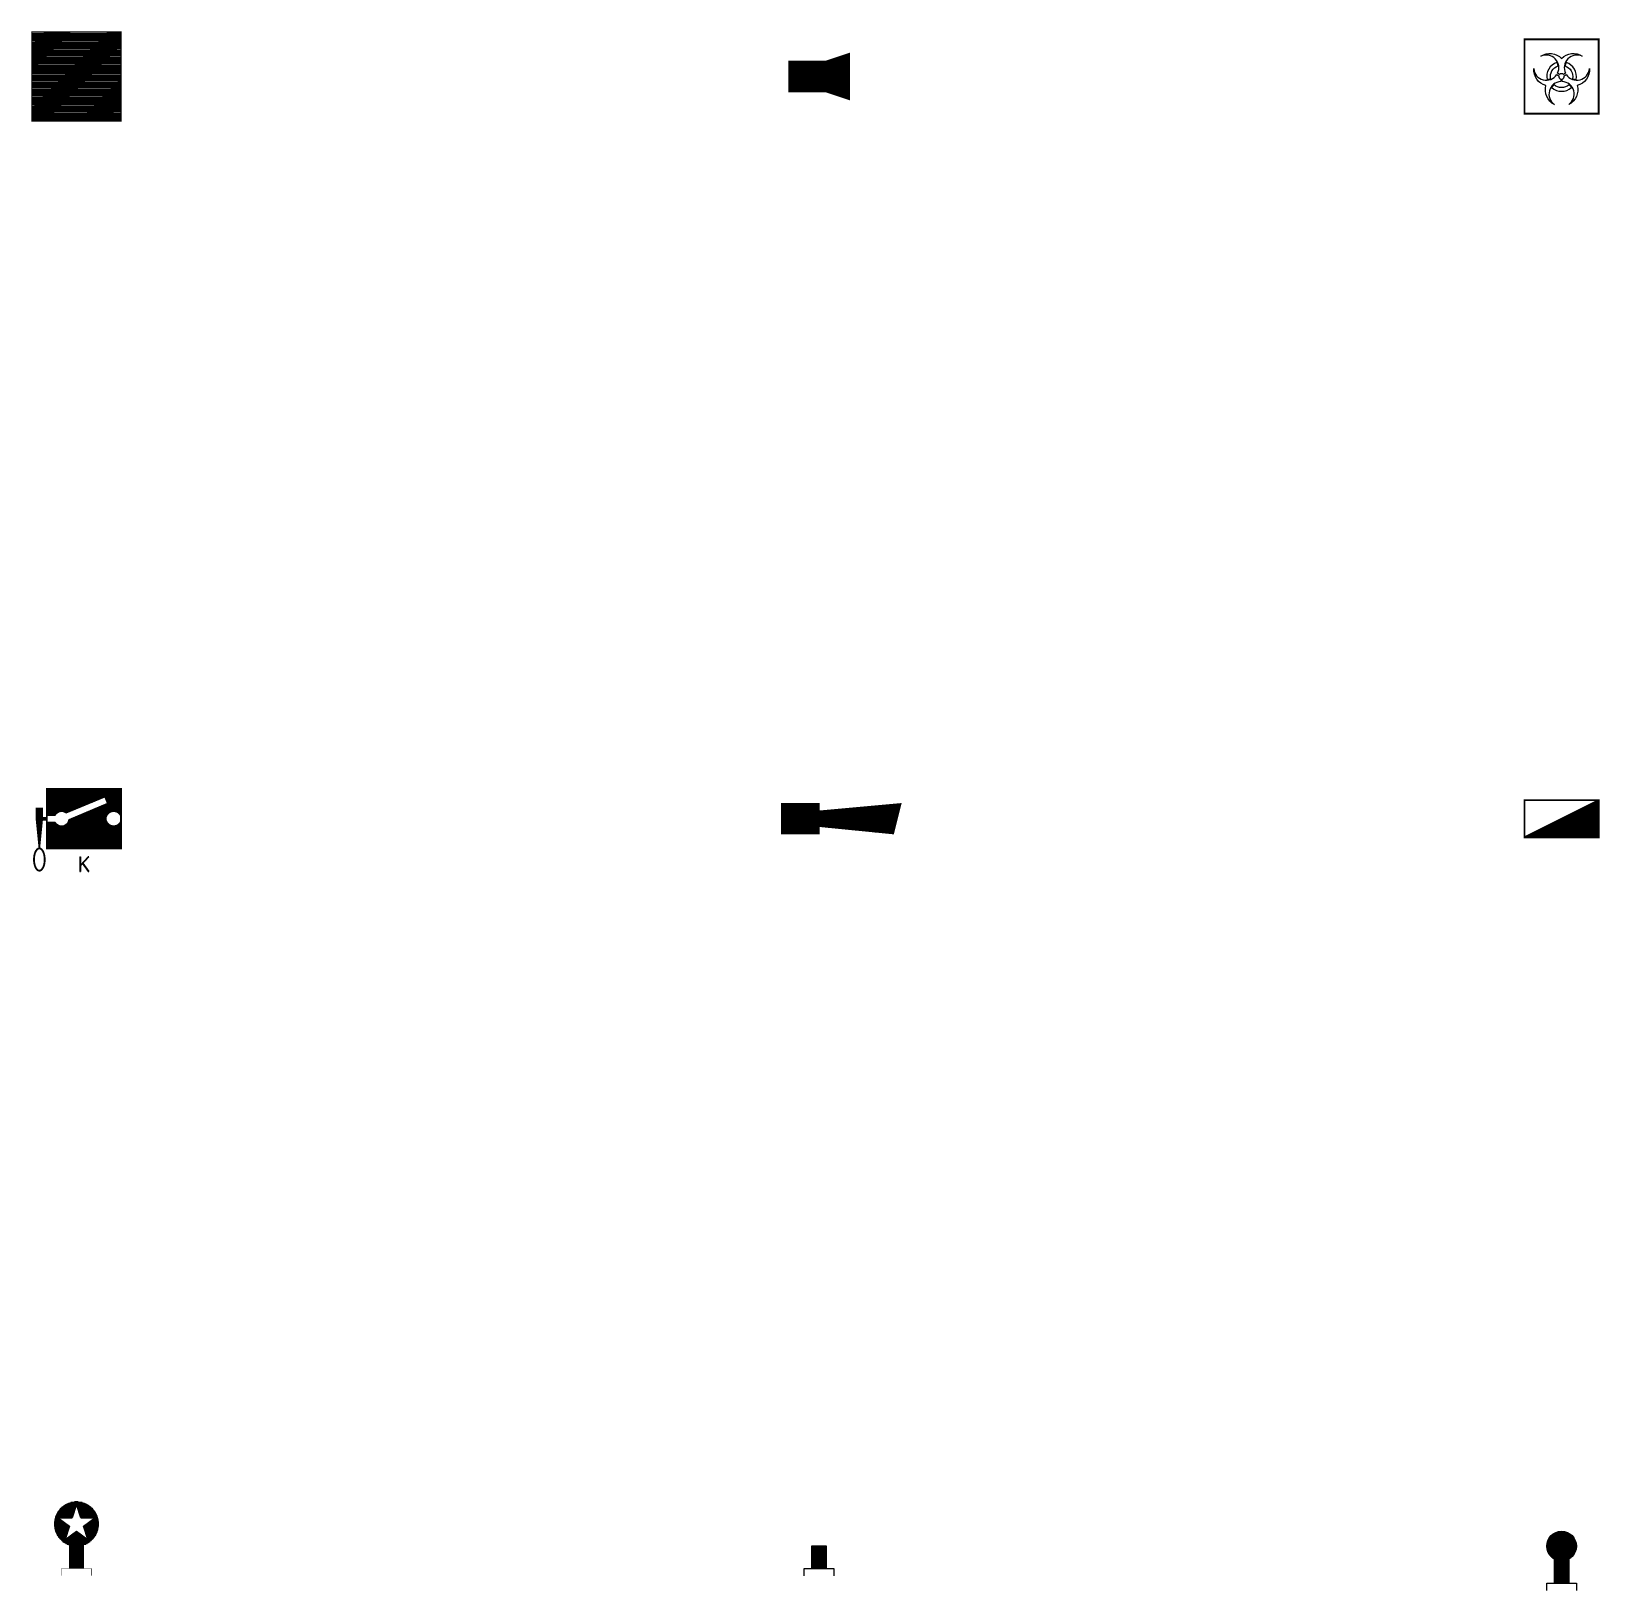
# Model space of a CAD drawing. Header units: millimetres. Extents: x -3 to 2253, y -3 to 1300.
# Drawn here: x -1.1 to 210.1, y 501 to 711.1 of the extents above; entities that cross this region are included whole.
import ezdxf
from ezdxf.enums import TextEntityAlignment as Align

# ---------------------------------------------------------------- set-up
doc = ezdxf.new("R2010")
doc.units = ezdxf.units.MM
for name, color, linetype in [('GEEL', 2, 'Continuous'), ('ROOD', 1, 'Continuous'), ('TXT', 7, 'Continuous'), ('VEILIG', 7, 'Continuous')]:
    doc.layers.add(name, color=color, linetype=linetype)
doc.styles.add('ROMAND', font='romand')

# ---------------------------------------------------------------- blocks, each defined once
blk = doc.blocks.new('*X370')
at = {"color": 0}
for p, q in [((12, 268.0804), (12.3101, 268.0804)), ((12, 267.9866), (14, 267.9866)), ((12, 267.8928), (14, 267.8928)), ((12, 267.799), (14, 267.799)), ((12, 267.7052), (14, 267.7052)), ((12, 267.6114), (14, 267.6114)), ((12, 267.5176), (14, 267.5176)), ((12, 267.4238), (14, 267.4238)), ((12, 267.33), (14, 267.33)), ((12, 267.2362), (14, 267.2362)), ((12, 267.1424), (14, 267.1424)), ((12, 267.0486), (14, 267.0486)), ((12, 266.9548), (14, 266.9548)), ((12, 266.861), (14, 266.861)), ((12, 266.7672), (14, 266.7672)), ((12, 266.6734), (14, 266.6734)), ((12, 266.5796), (14, 266.5796)), ((12, 266.4858), (14, 266.4858)), ((12, 266.392), (14, 266.392)), ((12, 266.2982), (14, 266.2982)), ((12, 266.2044), (14, 266.2044)), ((13.6899, 268.0804), (14, 268.0804)), ((12, 266.1106), (14, 266.1106)), ((12, 266.0168), (14, 266.0168)), ((12, 265.923), (14, 265.923)), ((12, 265.8292), (14, 265.8292)), ((12, 265.7354), (14, 265.7354)), ((12, 265.6416), (14, 265.6416)), ((12, 265.5478), (14, 265.5478)), ((12, 265.454), (14, 265.454)), ((12, 265.3602), (14, 265.3602)), ((12, 265.2664), (14, 265.2664)), ((12, 265.1726), (14, 265.1726)), ((12, 265.0788), (14, 265.0788))]:
    blk.add_line(p, q, dxfattribs=at)
blk = doc.blocks.new('*X369')
at = {"color": 0}
for p, q in [((10.4, 272.49), (12.64, 272.49)), ((10.45, 272.58), (12.67, 272.58)), ((10.51, 272.68), (12.7, 272.68)), ((10.58, 272.77), (12.73, 272.77)), ((10.65, 272.86), (12.76, 272.86)), ((10.73, 272.96), (12.79, 272.96)), ((10.81, 273.05), (12.82, 273.05)), ((10.9, 273.15), (12.85, 273.15)), ((11, 273.24), (12.88, 273.24)), ((11.11, 273.33), (12.91, 273.33)), ((11.24, 273.43), (12.94, 273.43)), ((11.37, 273.52), (12.97, 273.52)), ((11.53, 273.61), (14.47, 273.61)), ((11.71, 273.71), (14.29, 273.71)), ((11.93, 273.8), (14.07, 273.8)), ((12.22, 273.9), (13.78, 273.9)), ((12.75, 273.99), (13.25, 273.99)), ((13.03, 273.52), (14.63, 273.52)), ((13.06, 273.43), (14.76, 273.43)), ((13.09, 273.33), (14.89, 273.33)), ((13.12, 273.24), (15, 273.24)), ((13.15, 273.15), (15.1, 273.15)), ((13.18, 273.05), (15.19, 273.05)), ((13.21, 272.96), (15.27, 272.96)), ((13.24, 272.86), (15.35, 272.86)), ((13.27, 272.77), (15.42, 272.77)), ((13.3, 272.68), (15.49, 272.68)), ((13.33, 272.58), (15.55, 272.58)), ((13.36, 272.49), (15.6, 272.49)), ((10, 271.08), (11.52, 271.08)), ((10, 270.99), (11.65, 270.99)), ((10, 270.89), (11.78, 270.89)), ((10.01, 271.27), (11.26, 271.27)), ((10.01, 271.18), (11.39, 271.18)), ((10.01, 270.8), (11.91, 270.8)), ((10.01, 270.71), (12.04, 270.71)), ((10.02, 271.36), (11.13, 271.36)), ((10.03, 270.61), (12.03, 270.61)), ((10.04, 271.46), (11, 271.46)), ((10.04, 270.52), (12, 270.52)), ((10.05, 271.55), (10.87, 271.55)), ((10.06, 270.43), (11.97, 270.43)), ((10.07, 271.64), (10.75, 271.64)), ((10.09, 271.74), (10.62, 271.74)), ((10.12, 271.83), (12.43, 271.83)), ((10.15, 271.93), (12.46, 271.93)), ((10.18, 272.02), (12.49, 272.02)), ((10.21, 272.11), (12.52, 272.11)), ((10.25, 272.21), (12.55, 272.21)), ((10.3, 272.3), (12.58, 272.3)), ((10.34, 272.4), (12.61, 272.4)), ((13.39, 272.4), (15.66, 272.4)), ((13.42, 272.3), (15.7, 272.3)), ((13.45, 272.21), (15.75, 272.21)), ((13.48, 272.11), (15.79, 272.11)), ((13.51, 272.02), (15.82, 272.02)), ((13.54, 271.93), (15.85, 271.93)), ((13.57, 271.83), (15.88, 271.83)), ((13.96, 270.71), (15.99, 270.71)), ((13.97, 270.61), (15.97, 270.61)), ((14, 270.52), (15.96, 270.52)), ((14.03, 270.43), (15.94, 270.43)), ((14.09, 270.8), (15.99, 270.8)), ((14.22, 270.89), (16, 270.89)), ((14.35, 270.99), (16, 270.99)), ((14.48, 271.08), (16, 271.08)), ((14.61, 271.18), (15.99, 271.18)), ((14.74, 271.27), (15.99, 271.27)), ((14.87, 271.36), (15.98, 271.36)), ((15, 271.46), (15.96, 271.46)), ((15.13, 271.55), (15.95, 271.55)), ((15.25, 271.64), (15.93, 271.64)), ((15.38, 271.74), (15.91, 271.74)), ((10.08, 270.33), (11.94, 270.33)), ((10.1, 270.24), (11.91, 270.24)), ((10.12, 270.14), (11.88, 270.14)), ((10.15, 270.05), (11.85, 270.05)), ((10.19, 269.96), (11.82, 269.96)), ((10.22, 269.86), (11.79, 269.86)), ((10.26, 269.77), (11.76, 269.77)), ((10.31, 269.68), (11.72, 269.68)), ((10.36, 269.58), (11.69, 269.58)), ((10.41, 269.49), (11.66, 269.49)), ((10.47, 269.39), (11.63, 269.39)), ((10.53, 269.3), (11.6, 269.3)), ((10.6, 269.21), (11.57, 269.21)), ((10.67, 269.11), (11.54, 269.11)), ((10.75, 269.02), (11.51, 269.02)), ((10.83, 268.92), (11.48, 268.92)), ((10.93, 268.83), (15.07, 268.83)), ((11.03, 268.74), (14.97, 268.74)), ((11.14, 268.64), (14.86, 268.64)), ((11.27, 268.55), (14.73, 268.55)), ((11.41, 268.46), (14.59, 268.46)), ((11.51, 268.92), (14.49, 268.92)), ((11.57, 268.36), (14.43, 268.36)), ((11.64, 269.02), (14.36, 269.02)), ((11.76, 268.27), (14.24, 268.27)), ((11.77, 269.11), (14.23, 269.11)), ((11.9, 269.21), (14.1, 269.21)), ((12.03, 269.3), (13.97, 269.3)), ((12.16, 269.39), (13.84, 269.39)), ((12.28, 269.49), (13.72, 269.49)), ((12.41, 269.58), (13.59, 269.58)), ((12.54, 269.68), (13.46, 269.68)), ((12.67, 269.77), (13.33, 269.77)), ((12.8, 269.86), (13.2, 269.86)), ((12.93, 269.96), (13.07, 269.96)), ((14.06, 270.33), (15.92, 270.33)), ((14.09, 270.24), (15.9, 270.24)), ((14.12, 270.14), (15.88, 270.14)), ((14.15, 270.05), (15.85, 270.05)), ((14.18, 269.96), (15.81, 269.96)), ((14.21, 269.86), (15.78, 269.86)), ((14.24, 269.77), (15.74, 269.77)), ((14.28, 269.68), (15.69, 269.68)), ((14.31, 269.58), (15.64, 269.58)), ((14.34, 269.49), (15.59, 269.49)), ((14.37, 269.39), (15.53, 269.39)), ((14.4, 269.3), (15.47, 269.3)), ((14.43, 269.21), (15.4, 269.21)), ((14.46, 269.11), (15.33, 269.11)), ((14.49, 269.02), (15.25, 269.02)), ((14.52, 268.92), (15.17, 268.92)), ((11.99, 268.17), (14.01, 268.17)), ((12.31, 268.08), (13.69, 268.08))]:
    blk.add_line(p, q, dxfattribs=at)
blk = doc.blocks.new('1001')
at = {"layer": 'VEILIG', "const_width": 0.05}
blk.add_lwpolyline([(-1, 2.17, 0.171573), (1, 2.17, 5.828427)], format="xyb", close=True, dxfattribs=at)
at = {"layer": 'VEILIG'}
blk.add_lwpolyline([(-2.47, 5.8), (-0.94, 4.69), (-1.53, 2.9), (0, 4.01), (1.53, 2.9), (0.94, 4.69), (2.47, 5.8), (0.58, 5.8), (0, 7.6), (-0.58, 5.8)], close=True, dxfattribs=at)
at = {"layer": 'VEILIG', "const_width": 0.05}
for points in [[(-1, 2.17), (-1, -1)], [(1, -1), (1, 2.17)], [(-2, -2), (-2, -1), (2, -1), (2, -2)]]:
    blk.add_lwpolyline(points, dxfattribs=at)
at = {"layer": 'ROOD'}
for name in ['*X369', '*X370']:
    blk.add_blockref(name, (-13, -266), dxfattribs=at)
blk = doc.blocks.new('*X372')
at = {"color": 0}
for p, q in [((12, 267.9866), (14, 267.9866)), ((12, 267.8928), (14, 267.8928)), ((12, 267.799), (14, 267.799)), ((12, 267.7052), (14, 267.7052)), ((12, 267.6114), (14, 267.6114)), ((12, 267.5176), (14, 267.5176)), ((12, 267.4238), (14, 267.4238)), ((12, 267.33), (14, 267.33)), ((12, 267.2362), (14, 267.2362)), ((12, 267.1424), (14, 267.1424)), ((12, 267.0486), (14, 267.0486)), ((12, 266.9548), (14, 266.9548)), ((12, 266.861), (14, 266.861)), ((12, 266.7672), (14, 266.7672)), ((12, 266.6734), (14, 266.6734)), ((12, 266.5796), (14, 266.5796)), ((12, 266.4858), (14, 266.4858)), ((12, 266.392), (14, 266.392)), ((12, 266.2982), (14, 266.2982)), ((12, 266.2044), (14, 266.2044)), ((12, 266.1106), (14, 266.1106)), ((12, 266.0168), (14, 266.0168)), ((12, 265.923), (14, 265.923)), ((12, 265.8292), (14, 265.8292)), ((12, 265.7354), (14, 265.7354)), ((12, 265.6416), (14, 265.6416)), ((12, 265.5478), (14, 265.5478)), ((12, 265.454), (14, 265.454)), ((12, 265.3602), (14, 265.3602)), ((12, 265.2664), (14, 265.2664)), ((12, 265.1726), (14, 265.1726)), ((12, 265.0788), (14, 265.0788))]:
    blk.add_line(p, q, dxfattribs=at)
blk = doc.blocks.new('1002')
at = {"layer": 'VEILIG'}
for p, q in [((-2, -2), (-2, -1)), ((-2, -1), (2, -1)), ((2, -1), (2, -2))]:
    blk.add_line(p, q, dxfattribs=at)
blk.add_lwpolyline([(1, -1), (1, 2), (-1, 2), (-1, -1)], dxfattribs=at)
at = {"layer": 'ROOD'}
blk.add_blockref('*X372', (-13, -266), dxfattribs=at)
blk = doc.blocks.new('*X375')
at = {"color": 0}
for p, q in [((32, 268.17), (32.18, 268.17)), ((32, 268.08), (32.44, 268.08)), ((32, 267.99), (34, 267.99)), ((32, 267.89), (34, 267.89)), ((32, 267.8), (34, 267.8)), ((32, 267.71), (34, 267.71)), ((32, 267.61), (34, 267.61)), ((32, 267.52), (34, 267.52)), ((32, 267.42), (34, 267.42)), ((32, 267.33), (34, 267.33)), ((32, 267.24), (34, 267.24)), ((32, 267.14), (34, 267.14)), ((32, 267.05), (34, 267.05)), ((32, 266.95), (34, 266.95)), ((32, 266.86), (34, 266.86)), ((32, 266.77), (34, 266.77)), ((32, 266.67), (34, 266.67)), ((32, 266.58), (34, 266.58)), ((32, 266.49), (34, 266.49)), ((32, 266.39), (34, 266.39)), ((32, 266.3), (34, 266.3)), ((32, 266.2), (34, 266.2)), ((33.56, 268.08), (34, 268.08)), ((33.82, 268.17), (34, 268.17)), ((32, 266.11), (34, 266.11)), ((32, 266.02), (34, 266.02)), ((32, 265.92), (34, 265.92)), ((32, 265.83), (34, 265.83)), ((32, 265.74), (34, 265.74)), ((32, 265.64), (34, 265.64)), ((32, 265.55), (34, 265.55)), ((32, 265.45), (34, 265.45)), ((32, 265.36), (34, 265.36)), ((32, 265.27), (34, 265.27)), ((32, 265.17), (34, 265.17)), ((32, 265.08), (34, 265.08))]:
    blk.add_line(p, q, dxfattribs=at)
blk = doc.blocks.new('*X374')
at = {"color": 0}
for p, q in [((31.05, 270.43), (34.95, 270.43)), ((31.07, 270.52), (34.93, 270.52)), ((31.1, 270.61), (34.9, 270.61)), ((31.13, 270.71), (34.87, 270.71)), ((31.17, 270.8), (34.83, 270.8)), ((31.21, 270.89), (34.79, 270.89)), ((31.26, 270.99), (34.74, 270.99)), ((31.32, 271.08), (34.68, 271.08)), ((31.38, 271.18), (34.62, 271.18)), ((31.45, 271.27), (34.55, 271.27)), ((31.54, 271.36), (34.46, 271.36)), ((31.63, 271.46), (34.37, 271.46)), ((31.74, 271.55), (34.26, 271.55)), ((31.86, 271.64), (34.14, 271.64)), ((32.01, 271.74), (33.99, 271.74)), ((32.2, 271.83), (33.8, 271.83)), ((32.46, 271.93), (33.54, 271.93)), ((31, 270.05), (35, 270.05)), ((31, 269.96), (35, 269.96)), ((31, 269.86), (35, 269.86)), ((31.01, 270.24), (34.99, 270.24)), ((31.01, 270.14), (34.99, 270.14)), ((31.01, 269.77), (34.99, 269.77)), ((31.03, 270.33), (34.97, 270.33)), ((31.03, 269.68), (34.97, 269.68)), ((31.04, 269.58), (34.96, 269.58)), ((31.07, 269.49), (34.93, 269.49)), ((31.09, 269.39), (34.91, 269.39)), ((31.13, 269.3), (34.87, 269.3)), ((31.16, 269.21), (34.84, 269.21)), ((31.21, 269.11), (34.79, 269.11)), ((31.26, 269.02), (34.74, 269.02)), ((31.31, 268.92), (34.69, 268.92)), ((31.38, 268.83), (34.62, 268.83)), ((31.45, 268.74), (34.55, 268.74)), ((31.53, 268.64), (34.47, 268.64)), ((31.62, 268.55), (34.38, 268.55)), ((31.73, 268.46), (34.27, 268.46)), ((31.85, 268.36), (34.15, 268.36)), ((32, 268.27), (34, 268.27)), ((32.18, 268.17), (33.82, 268.17)), ((32.44, 268.08), (33.56, 268.08))]:
    blk.add_line(p, q, dxfattribs=at)
blk = doc.blocks.new('1003')
at = {"layer": 'VEILIG'}
for p, q in [((-1, 0.27), (-1, -3)), ((1, -3), (1, 0.27)), ((-2, -4), (-2, -3)), ((-2, -3), (2, -3)), ((2, -3), (2, -4))]:
    blk.add_line(p, q, dxfattribs=at)
blk.add_circle((0, 2), 2, dxfattribs=at)
at = {"layer": 'ROOD'}
for name in ['*X374', '*X375']:
    blk.add_blockref(name, (-33, -268), dxfattribs=at)
blk = doc.blocks.new('*X430')
at = {"color": 0}
for p, q in [((130, 273.88), (140, 273.88)), ((130, 273.75), (140, 273.75)), ((130, 273.62), (140, 273.62)), ((130, 273.5), (140, 273.5)), ((130, 273.38), (140, 273.38)), ((130, 273.25), (140, 273.25)), ((130, 273.12), (140, 273.12)), ((130, 273), (140, 273)), ((130, 272.88), (137.6, 272.88)), ((130, 272.75), (137.3, 272.75)), ((130, 272.62), (137, 272.62)), ((130, 272.5), (136.7, 272.5)), ((137.84, 272.88), (140, 272.88)), ((137.9, 272.75), (140, 272.75)), ((137.95, 272.62), (140, 272.62)), ((138, 272.5), (140, 272.5)), ((130, 272.38), (136.4, 272.38)), ((130, 272.25), (136.1, 272.25)), ((130, 272.12), (135.8, 272.12)), ((130, 272), (135.5, 272)), ((130, 271.88), (135.2, 271.88)), ((130, 271.75), (134.9, 271.75)), ((130, 271.62), (134.6, 271.62)), ((130, 271.5), (134.3, 271.5)), ((130, 271.38), (134, 271.38)), ((130, 271.25), (133.7, 271.25)), ((130, 271.12), (133.4, 271.12)), ((130, 271), (133.1, 271)), ((130, 270.88), (131.52, 270.88)), ((130, 270.75), (131.34, 270.75)), ((130, 270.62), (131.22, 270.62)), ((132.48, 270.88), (132.8, 270.88)), ((134.2, 270.38), (138.07, 270.38)), ((134.5, 270.5), (138.13, 270.5)), ((134.8, 270.62), (138.22, 270.62)), ((135.1, 270.75), (138.34, 270.75)), ((135.4, 270.88), (138.52, 270.88)), ((135.7, 271), (140, 271)), ((136, 271.12), (140, 271.12)), ((136.3, 271.25), (140, 271.25)), ((136.6, 271.38), (140, 271.38)), ((136.9, 271.5), (140, 271.5)), ((137.2, 271.62), (140, 271.62)), ((137.5, 271.75), (140, 271.75)), ((137.8, 271.88), (140, 271.88)), ((138.05, 272.38), (140, 272.38)), ((138.1, 272.25), (140, 272.25)), ((138.1, 272), (140, 272)), ((138.16, 272.12), (140, 272.12)), ((139.48, 270.88), (140, 270.88)), ((139.66, 270.75), (140, 270.75)), ((139.78, 270.62), (140, 270.62)), ((139.87, 270.5), (140, 270.5)), ((139.93, 270.38), (140, 270.38)), ((130, 269.38), (131.22, 269.38)), ((130, 269.25), (131.34, 269.25)), ((130, 269.12), (131.52, 269.12)), ((130, 269), (140, 269)), ((130, 268.88), (140, 268.88)), ((130, 268.75), (140, 268.75)), ((130, 268.62), (140, 268.62)), ((130, 268.5), (140, 268.5)), ((130, 268.38), (140, 268.38)), ((130, 268.25), (140, 268.25)), ((132.48, 269.12), (138.52, 269.12)), ((132.66, 269.25), (138.34, 269.25)), ((132.78, 269.38), (138.22, 269.38)), ((132.87, 269.5), (138.13, 269.5)), ((132.93, 269.62), (138.07, 269.62)), ((132.97, 269.75), (138.03, 269.75)), ((133, 269.88), (138.01, 269.88)), ((133.3, 270), (138, 270)), ((133.6, 270.12), (138.01, 270.12)), ((133.9, 270.25), (138.03, 270.25)), ((139.48, 269.12), (140, 269.12)), ((139.66, 269.25), (140, 269.25)), ((139.78, 269.38), (140, 269.38)), ((139.87, 269.5), (140, 269.5)), ((139.93, 269.62), (140, 269.62)), ((139.97, 270.25), (140, 270.25)), ((139.97, 269.75), (140, 269.75)), ((139.99, 270.12), (140, 270.12)), ((139.99, 269.88), (140, 269.88)), ((130, 268.12), (140, 268.12)), ((130, 268), (140, 268)), ((130, 267.88), (140, 267.88)), ((130, 267.75), (140, 267.75)), ((130, 267.62), (140, 267.62)), ((130, 267.5), (140, 267.5)), ((130, 267.38), (140, 267.38)), ((130, 267.25), (140, 267.25)), ((130, 267.12), (140, 267.12)), ((130, 267), (140, 267)), ((130, 266.88), (140, 266.88)), ((130, 266.75), (140, 266.75)), ((130, 266.62), (140, 266.62)), ((130, 266.5), (140, 266.5)), ((130, 266.38), (140, 266.38)), ((130, 266.25), (140, 266.25)), ((130, 266.12), (140, 266.12))]:
    blk.add_line(p, q, dxfattribs=at)
blk = doc.blocks.new('1022')
at = {"layer": 'VEILIG', "const_width": 0.25}
blk.add_lwpolyline([(-4, 4), (-4, -4), (6, -4), (6, 4)], close=True, dxfattribs=at)
at = {"layer": 'VEILIG'}
blk.add_lwpolyline([(-4, 0.5), (-2.87, 0.5, -0.452464), (-1.39, 0.79), (3.81, 2.96), (4.19, 2.04), (-1.01, -0.13, -0.717382), (-2.87, -0.5), (-4, -0.5)], format="xyb", close=True, dxfattribs=at)
blk.add_lwpolyline([(-5, 1.5, 1, 1, 0), (-5, -1.5, 0.7, 0.2, 0), (-5, -4, 0, 0, 0)], format="xyseb", dxfattribs=at)
at = {"layer": 'VEILIG', "const_width": 0.5}
blk.add_lwpolyline([(-4, 0), (-5, 0)], dxfattribs=at)
at = {"layer": 'VEILIG', "const_width": 0.25}
blk.add_lwpolyline([(-5, -4, 0.180659), (-5.24, -4.09, 0.103033), (-5.51, -4.44, 0.062598), (-5.66, -4.89, 0.048819), (-5.72, -5.5, 0.048819), (-5.66, -6.11, 0.062598), (-5.51, -6.56, 0.103033), (-5.24, -6.91, 0.180659), (-5, -7, 0.180659), (-4.76, -6.91, 0.103033), (-4.49, -6.56, 0.062598), (-4.34, -6.11, 0.048819), (-4.28, -5.5, 0.048819), (-4.34, -4.89, 0.062598), (-4.49, -4.44, 0.103033), (-4.76, -4.09, 0.180659)], format="xyb", close=True, dxfattribs=at)
at = {"layer": 'VEILIG'}
blk.add_circle((5, 0), 1, dxfattribs=at)
at = {"layer": 'ROOD'}
blk.add_blockref('*X430', (-134, -270), dxfattribs=at)
at = {"layer": 'TXT', "style": 'ROMAND'}
blk.add_text('K', height=2, dxfattribs=at).set_placement((1, -7.12), align=Align.CENTER)
blk = doc.blocks.new('*X432')
at = {"color": 0}
for p, q in [((8, 269.875), (13, 269.875)), ((8, 269.75), (13, 269.75)), ((8, 269.625), (13, 269.625)), ((8, 269.5), (13, 269.5)), ((8, 269.375), (13, 269.375)), ((8, 269.25), (13, 269.25)), ((8, 269.125), (13, 269.125)), ((8, 269), (23.75, 269)), ((8, 268.875), (23.71875, 268.875)), ((8, 268.75), (23.6875, 268.75)), ((8, 268.625), (23.65625, 268.625)), ((8, 268.5), (23.625, 268.5)), ((8, 268.375), (23.59375, 268.375)), ((8, 268.25), (23.5625, 268.25)), ((14.375, 269.125), (23.78125, 269.125)), ((15.75, 269.25), (23.8125, 269.25)), ((17.125, 269.375), (23.84375, 269.375)), ((18.5, 269.5), (23.875, 269.5)), ((19.875, 269.625), (23.90625, 269.625)), ((21.25, 269.75), (23.9375, 269.75)), ((22.625, 269.875), (23.96875, 269.875)), ((8, 268.125), (23.53125, 268.125)), ((8, 268), (23.5, 268)), ((8, 267.875), (23.46875, 267.875)), ((8, 267.75), (23.4375, 267.75)), ((8, 267.625), (23.40625, 267.625)), ((8, 267.5), (23.375, 267.5)), ((8, 267.375), (23.34375, 267.375)), ((8, 267.25), (23.3125, 267.25)), ((8, 267.125), (23.28125, 267.125)), ((8, 267), (23.25, 267)), ((8, 266.875), (13, 266.875)), ((8, 266.75), (13, 266.75)), ((8, 266.625), (13, 266.625)), ((8, 266.5), (13, 266.5)), ((8, 266.375), (13, 266.375)), ((8, 266.25), (13, 266.25)), ((8, 266.125), (13, 266.125)), ((14.25, 266.875), (23.21875, 266.875)), ((15.5, 266.75), (23.1875, 266.75)), ((16.75, 266.625), (23.15625, 266.625)), ((18, 266.5), (23.125, 266.5)), ((19.25, 266.375), (23.09375, 266.375)), ((20.5, 266.25), (23.0625, 266.25)), ((21.75, 266.125), (23.03125, 266.125))]:
    blk.add_line(p, q, dxfattribs=at)
blk = doc.blocks.new('1023')
at = {"layer": 'VEILIG', "const_width": 0.2}
blk.add_lwpolyline([(-5, 2), (-5, -2), (0, -2), (0, -1), (10, -2), (11, 2), (0, 1), (0, 2)], close=True, dxfattribs=at)
at = {"layer": 'ROOD'}
blk.add_blockref('*X432', (-13, -268), dxfattribs=at)
blk = doc.blocks.new('*X434')
at = {"color": 0}
for p, q in [((65.5, 114.125), (67.75, 114.125)), ((65.75, 114.25), (67.75, 114.25)), ((66, 114.375), (67.75, 114.375)), ((66.25, 114.5), (67.75, 114.5)), ((66.5, 114.625), (67.75, 114.625)), ((66.75, 114.75), (67.75, 114.75)), ((67, 114.875), (67.75, 114.875)), ((67.25, 115), (67.75, 115)), ((67.5, 115.125), (67.75, 115.125)), ((61.25, 112), (67.75, 112)), ((61.5, 112.125), (67.75, 112.125)), ((61.75, 112.25), (67.75, 112.25)), ((62, 112.375), (67.75, 112.375)), ((62.25, 112.5), (67.75, 112.5)), ((62.5, 112.625), (67.75, 112.625)), ((62.75, 112.75), (67.75, 112.75)), ((63, 112.875), (67.75, 112.875)), ((63.25, 113), (67.75, 113)), ((63.5, 113.125), (67.75, 113.125)), ((63.75, 113.25), (67.75, 113.25)), ((64, 113.375), (67.75, 113.375)), ((64.25, 113.5), (67.75, 113.5)), ((64.5, 113.625), (67.75, 113.625)), ((64.75, 113.75), (67.75, 113.75)), ((65, 113.875), (67.75, 113.875)), ((65.25, 114), (67.75, 114)), ((58, 110.375), (67.75, 110.375)), ((58.25, 110.5), (67.75, 110.5)), ((58.5, 110.625), (67.75, 110.625)), ((58.75, 110.75), (67.75, 110.75)), ((59, 110.875), (67.75, 110.875)), ((59.25, 111), (67.75, 111)), ((59.5, 111.125), (67.75, 111.125)), ((59.75, 111.25), (67.75, 111.25)), ((60, 111.375), (67.75, 111.375)), ((60.25, 111.5), (67.75, 111.5)), ((60.5, 111.625), (67.75, 111.625)), ((60.75, 111.75), (67.75, 111.75)), ((61, 111.875), (67.75, 111.875))]:
    blk.add_line(p, q, dxfattribs=at)
blk = doc.blocks.new('1024')
at = {"layer": 'VEILIG', "const_width": 0.25}
blk.add_lwpolyline([(-5, -2.5), (5, 2.5)], dxfattribs=at)
blk.add_lwpolyline([(5, 2.5), (-5, 2.5), (-5, -2.5), (5, -2.5)], close=True, dxfattribs=at)
at = {"layer": 'ROOD'}
blk.add_blockref('*X434', (-62.75, -112.75), dxfattribs=at)
blk = doc.blocks.new('*X478')
at = {"color": 0}
for p, q in [((18.26, 95.06), (23.36, 95.06)), ((18.45, 95.25), (23.55, 95.25)), ((18.63, 95.44), (23.74, 95.44)), ((18.82, 95.62), (23.92, 95.62)), ((19.01, 95.81), (24.11, 95.81)), ((19.2, 96), (24.3, 96)), ((16.2, 93), (21.3, 93)), ((16.38, 93.19), (21.49, 93.19)), ((16.57, 93.38), (21.67, 93.38)), ((16.76, 93.56), (21.86, 93.56)), ((16.95, 93.75), (22.05, 93.75)), ((17.13, 93.94), (22.24, 93.94)), ((17.32, 94.12), (22.42, 94.12)), ((17.51, 94.31), (22.61, 94.31)), ((17.7, 94.5), (22.8, 94.5)), ((17.88, 94.69), (22.99, 94.69)), ((18.07, 94.88), (23.17, 94.88)), ((24.69, 93), (26, 93)), ((24.88, 93.19), (26, 93.19)), ((25.07, 93.38), (26, 93.38)), ((25.25, 93.56), (26, 93.56)), ((25.44, 93.75), (26, 93.75)), ((25.63, 93.94), (26, 93.94)), ((25.82, 94.12), (26, 94.12)), ((14.13, 90.94), (19.24, 90.94)), ((14.32, 91.12), (19.42, 91.12)), ((14.51, 91.31), (19.61, 91.31)), ((14.7, 91.5), (19.8, 91.5)), ((14.88, 91.69), (19.99, 91.69)), ((15.07, 91.88), (20.17, 91.88)), ((15.26, 92.06), (20.36, 92.06)), ((15.45, 92.25), (20.55, 92.25)), ((15.63, 92.44), (20.74, 92.44)), ((15.82, 92.62), (20.92, 92.62)), ((16.01, 92.81), (21.11, 92.81)), ((22.63, 90.94), (26, 90.94)), ((22.82, 91.12), (26, 91.12)), ((23, 91.31), (26, 91.31)), ((23.19, 91.5), (26, 91.5)), ((23.38, 91.69), (26, 91.69)), ((23.57, 91.88), (26, 91.88)), ((23.75, 92.06), (26, 92.06)), ((23.94, 92.25), (26, 92.25)), ((24.13, 92.44), (26, 92.44)), ((24.32, 92.62), (26, 92.62)), ((24.5, 92.81), (26, 92.81)), ((14, 90.75), (19.05, 90.75)), ((14, 90.56), (18.86, 90.56)), ((14, 90.38), (18.67, 90.38)), ((14, 90.19), (18.49, 90.19)), ((14, 90), (18.3, 90)), ((14, 89.81), (18.11, 89.81)), ((14, 89.62), (17.92, 89.62)), ((14, 89.44), (17.74, 89.44)), ((14, 89.25), (17.55, 89.25)), ((14, 89.06), (17.36, 89.06)), ((14, 88.88), (17.17, 88.88)), ((20.57, 88.88), (25.17, 88.88)), ((20.75, 89.06), (25.36, 89.06)), ((20.94, 89.25), (25.55, 89.25)), ((21.13, 89.44), (25.74, 89.44)), ((21.32, 89.62), (25.92, 89.62)), ((21.5, 89.81), (26, 89.81)), ((21.69, 90), (26, 90)), ((21.88, 90.19), (26, 90.19)), ((22.07, 90.38), (26, 90.38)), ((22.25, 90.56), (26, 90.56)), ((22.44, 90.75), (26, 90.75)), ((14, 88.69), (16.99, 88.69)), ((14, 88.5), (16.8, 88.5)), ((14, 88.31), (16.61, 88.31)), ((14, 88.12), (16.42, 88.12)), ((14, 87.94), (16.24, 87.94)), ((14, 87.75), (16.05, 87.75)), ((14, 87.56), (15.86, 87.56)), ((14, 87.38), (15.67, 87.38)), ((14, 87.19), (15.49, 87.19)), ((14, 87), (15.3, 87)), ((14, 86.81), (15.11, 86.81)), ((14, 86.62), (14.92, 86.62)), ((18.32, 86.62), (22.92, 86.62)), ((18.5, 86.81), (23.11, 86.81)), ((18.69, 87), (23.3, 87)), ((18.88, 87.19), (23.49, 87.19)), ((19.07, 87.38), (23.67, 87.38)), ((19.25, 87.56), (23.86, 87.56)), ((19.44, 87.75), (24.05, 87.75)), ((19.63, 87.94), (24.24, 87.94)), ((19.82, 88.12), (24.42, 88.12)), ((20, 88.31), (24.61, 88.31)), ((20.19, 88.5), (24.8, 88.5)), ((20.38, 88.69), (24.99, 88.69)), ((14, 86.44), (14.74, 86.44)), ((14, 86.25), (14.55, 86.25)), ((14, 86.06), (14.36, 86.06)), ((14, 85.88), (14.17, 85.88)), ((16.25, 84.56), (20.86, 84.56)), ((16.44, 84.75), (21.05, 84.75)), ((16.63, 84.94), (21.24, 84.94)), ((16.82, 85.12), (21.42, 85.12)), ((17, 85.31), (21.61, 85.31)), ((17.19, 85.5), (21.8, 85.5)), ((17.38, 85.69), (21.99, 85.69)), ((17.57, 85.88), (22.17, 85.88)), ((17.75, 86.06), (22.36, 86.06)), ((17.94, 86.25), (22.55, 86.25)), ((18.13, 86.44), (22.74, 86.44)), ((24.25, 84.56), (26, 84.56)), ((24.44, 84.75), (26, 84.75)), ((24.63, 84.94), (26, 84.94)), ((24.82, 85.12), (26, 85.12)), ((25, 85.31), (26, 85.31)), ((25.19, 85.5), (26, 85.5)), ((25.38, 85.69), (26, 85.69)), ((25.57, 85.88), (26, 85.88)), ((25.75, 86.06), (26, 86.06)), ((25.94, 86.25), (26, 86.25)), ((15.88, 84.19), (20.49, 84.19)), ((16.07, 84.38), (20.67, 84.38)), ((23.88, 84.19), (26, 84.19)), ((24.07, 84.38), (26, 84.38))]:
    blk.add_line(p, q, dxfattribs=at)
blk = doc.blocks.new('*X477')
at = {"color": 0}
for p, q in [((14, 96), (15.8, 96)), ((14, 95.81), (15.62, 95.81)), ((14, 95.62), (15.43, 95.62)), ((14, 95.44), (15.24, 95.44)), ((14, 95.25), (15.05, 95.25)), ((14, 95.06), (14.87, 95.06)), ((14, 94.88), (14.68, 94.88)), ((14, 94.69), (14.49, 94.69)), ((14, 94.5), (14.3, 94.5)), ((14, 94.31), (14.12, 94.31))]:
    blk.add_line(p, q, dxfattribs=at)
blk = doc.blocks.new('*X476')
at = {"color": 0}
for p, q in [((25.05, 88.75), (26, 88.75)), ((25.11, 88.81), (26, 88.81)), ((25.17, 88.88), (26, 88.88)), ((25.24, 88.94), (26, 88.94)), ((25.3, 89), (26, 89)), ((25.36, 89.06), (26, 89.06)), ((25.42, 89.12), (26, 89.12)), ((25.49, 89.19), (26, 89.19)), ((25.55, 89.25), (26, 89.25)), ((25.61, 89.31), (26, 89.31)), ((25.67, 89.38), (26, 89.38)), ((25.74, 89.44), (26, 89.44)), ((25.8, 89.5), (26, 89.5)), ((25.86, 89.56), (26, 89.56)), ((25.92, 89.62), (26, 89.62)), ((25.99, 89.69), (26, 89.69)), ((22.92, 86.62), (26, 86.62)), ((22.99, 86.69), (26, 86.69)), ((23.05, 86.75), (26, 86.75)), ((23.11, 86.81), (26, 86.81)), ((23.17, 86.88), (26, 86.88)), ((23.24, 86.94), (26, 86.94)), ((23.3, 87), (26, 87)), ((23.36, 87.06), (26, 87.06)), ((23.42, 87.12), (26, 87.12)), ((23.49, 87.19), (26, 87.19)), ((23.55, 87.25), (26, 87.25)), ((23.61, 87.31), (26, 87.31)), ((23.67, 87.38), (26, 87.38)), ((23.74, 87.44), (26, 87.44)), ((23.8, 87.5), (26, 87.5)), ((23.86, 87.56), (26, 87.56)), ((23.92, 87.62), (26, 87.62)), ((23.99, 87.69), (26, 87.69)), ((24.05, 87.75), (26, 87.75)), ((24.11, 87.81), (26, 87.81)), ((24.17, 87.88), (26, 87.88)), ((24.24, 87.94), (26, 87.94)), ((24.3, 88), (26, 88)), ((24.36, 88.06), (26, 88.06)), ((24.42, 88.12), (26, 88.12)), ((24.49, 88.19), (26, 88.19)), ((24.55, 88.25), (26, 88.25)), ((24.61, 88.31), (26, 88.31)), ((24.67, 88.38), (26, 88.38)), ((24.74, 88.44), (26, 88.44)), ((24.8, 88.5), (26, 88.5)), ((24.86, 88.56), (26, 88.56)), ((24.92, 88.62), (26, 88.62)), ((24.99, 88.69), (26, 88.69)), ((20.8, 84.5), (24.19, 84.5)), ((20.86, 84.56), (24.25, 84.56)), ((20.92, 84.62), (24.32, 84.62)), ((20.99, 84.69), (24.38, 84.69)), ((21.05, 84.75), (24.44, 84.75)), ((21.11, 84.81), (24.5, 84.81)), ((21.17, 84.88), (24.57, 84.88)), ((21.24, 84.94), (24.63, 84.94)), ((21.3, 85), (24.69, 85)), ((21.36, 85.06), (24.75, 85.06)), ((21.42, 85.12), (24.82, 85.12)), ((21.49, 85.19), (24.88, 85.19)), ((21.55, 85.25), (24.94, 85.25)), ((21.61, 85.31), (25, 85.31)), ((21.67, 85.38), (25.07, 85.38)), ((21.74, 85.44), (25.13, 85.44)), ((21.8, 85.5), (25.19, 85.5)), ((21.86, 85.56), (25.25, 85.56)), ((21.92, 85.62), (25.32, 85.62)), ((21.99, 85.69), (25.38, 85.69)), ((22.05, 85.75), (25.44, 85.75)), ((22.11, 85.81), (25.5, 85.81)), ((22.17, 85.88), (25.57, 85.88)), ((22.24, 85.94), (25.63, 85.94)), ((22.3, 86), (25.69, 86)), ((22.36, 86.06), (25.75, 86.06)), ((22.42, 86.12), (25.82, 86.12)), ((22.49, 86.19), (25.88, 86.19)), ((22.55, 86.25), (25.94, 86.25)), ((22.61, 86.31), (26, 86.31)), ((22.67, 86.38), (26, 86.38)), ((22.74, 86.44), (26, 86.44)), ((22.8, 86.5), (26, 86.5)), ((22.86, 86.56), (26, 86.56)), ((20.36, 84.06), (23.75, 84.06)), ((20.42, 84.12), (23.82, 84.12)), ((20.49, 84.19), (23.88, 84.19)), ((20.55, 84.25), (23.94, 84.25)), ((20.61, 84.31), (24, 84.31)), ((20.67, 84.38), (24.07, 84.38)), ((20.74, 84.44), (24.13, 84.44))]:
    blk.add_line(p, q, dxfattribs=at)
blk = doc.blocks.new('*X475')
at = {"color": 0}
for p, q in [((23.36, 95.06), (26, 95.06)), ((23.42, 95.12), (26, 95.12)), ((23.49, 95.19), (26, 95.19)), ((23.55, 95.25), (26, 95.25)), ((23.61, 95.31), (26, 95.31)), ((23.67, 95.38), (26, 95.38)), ((23.74, 95.44), (26, 95.44)), ((23.8, 95.5), (26, 95.5)), ((23.86, 95.56), (26, 95.56)), ((23.92, 95.62), (26, 95.62)), ((23.99, 95.69), (26, 95.69)), ((24.05, 95.75), (26, 95.75)), ((24.11, 95.81), (26, 95.81)), ((24.17, 95.88), (26, 95.88)), ((24.24, 95.94), (26, 95.94)), ((24.3, 96), (26, 96)), ((21.24, 92.94), (24.63, 92.94)), ((21.3, 93), (24.69, 93)), ((21.36, 93.06), (24.75, 93.06)), ((21.42, 93.12), (24.82, 93.12)), ((21.49, 93.19), (24.88, 93.19)), ((21.55, 93.25), (24.94, 93.25)), ((21.61, 93.31), (25, 93.31)), ((21.67, 93.38), (25.07, 93.38)), ((21.74, 93.44), (25.13, 93.44)), ((21.8, 93.5), (25.19, 93.5)), ((21.86, 93.56), (25.25, 93.56)), ((21.92, 93.62), (25.32, 93.62)), ((21.99, 93.69), (25.38, 93.69)), ((22.05, 93.75), (25.44, 93.75)), ((22.11, 93.81), (25.5, 93.81)), ((22.17, 93.88), (25.57, 93.88)), ((22.24, 93.94), (25.63, 93.94)), ((22.3, 94), (25.69, 94)), ((22.36, 94.06), (25.75, 94.06)), ((22.42, 94.12), (25.82, 94.12)), ((22.49, 94.19), (25.88, 94.19)), ((22.55, 94.25), (25.94, 94.25)), ((22.61, 94.31), (26, 94.31)), ((22.67, 94.38), (26, 94.38)), ((22.74, 94.44), (26, 94.44)), ((22.8, 94.5), (26, 94.5)), ((22.86, 94.56), (26, 94.56)), ((22.92, 94.62), (26, 94.62)), ((22.99, 94.69), (26, 94.69)), ((23.05, 94.75), (26, 94.75)), ((23.11, 94.81), (26, 94.81)), ((23.17, 94.88), (26, 94.88)), ((23.24, 94.94), (26, 94.94)), ((23.3, 95), (26, 95)), ((19.17, 90.88), (22.57, 90.88)), ((19.24, 90.94), (22.63, 90.94)), ((19.3, 91), (22.69, 91)), ((19.36, 91.06), (22.75, 91.06)), ((19.42, 91.12), (22.82, 91.12)), ((19.49, 91.19), (22.88, 91.19)), ((19.55, 91.25), (22.94, 91.25)), ((19.61, 91.31), (23, 91.31)), ((19.67, 91.38), (23.07, 91.38)), ((19.74, 91.44), (23.13, 91.44)), ((19.8, 91.5), (23.19, 91.5)), ((19.86, 91.56), (23.25, 91.56)), ((19.92, 91.62), (23.32, 91.62)), ((19.99, 91.69), (23.38, 91.69)), ((20.05, 91.75), (23.44, 91.75)), ((20.11, 91.81), (23.5, 91.81)), ((20.17, 91.88), (23.57, 91.88)), ((20.24, 91.94), (23.63, 91.94)), ((20.3, 92), (23.69, 92)), ((20.36, 92.06), (23.75, 92.06)), ((20.42, 92.12), (23.82, 92.12)), ((20.49, 92.19), (23.88, 92.19)), ((20.55, 92.25), (23.94, 92.25)), ((20.61, 92.31), (24, 92.31)), ((20.67, 92.38), (24.07, 92.38)), ((20.74, 92.44), (24.13, 92.44)), ((20.8, 92.5), (24.19, 92.5)), ((20.86, 92.56), (24.25, 92.56)), ((20.92, 92.62), (24.32, 92.62)), ((20.99, 92.69), (24.38, 92.69)), ((21.05, 92.75), (24.44, 92.75)), ((21.11, 92.81), (24.5, 92.81)), ((21.17, 92.88), (24.57, 92.88)), ((17.05, 88.75), (20.44, 88.75)), ((17.11, 88.81), (20.5, 88.81)), ((17.17, 88.88), (20.57, 88.88)), ((17.24, 88.94), (20.63, 88.94)), ((17.3, 89), (20.69, 89)), ((17.36, 89.06), (20.75, 89.06)), ((17.42, 89.12), (20.82, 89.12)), ((17.49, 89.19), (20.88, 89.19)), ((17.55, 89.25), (20.94, 89.25)), ((17.61, 89.31), (21, 89.31)), ((17.67, 89.38), (21.07, 89.38)), ((17.74, 89.44), (21.13, 89.44)), ((17.8, 89.5), (21.19, 89.5)), ((17.86, 89.56), (21.25, 89.56)), ((17.92, 89.62), (21.32, 89.62)), ((17.99, 89.69), (21.38, 89.69)), ((18.05, 89.75), (21.44, 89.75)), ((18.11, 89.81), (21.5, 89.81)), ((18.17, 89.88), (21.57, 89.88)), ((18.24, 89.94), (21.63, 89.94)), ((18.3, 90), (21.69, 90)), ((18.36, 90.06), (21.75, 90.06)), ((18.42, 90.12), (21.82, 90.12)), ((18.49, 90.19), (21.88, 90.19)), ((18.55, 90.25), (21.94, 90.25)), ((18.61, 90.31), (22, 90.31)), ((18.67, 90.38), (22.07, 90.38)), ((18.74, 90.44), (22.13, 90.44)), ((18.8, 90.5), (22.19, 90.5)), ((18.86, 90.56), (22.25, 90.56)), ((18.92, 90.62), (22.32, 90.62)), ((18.99, 90.69), (22.38, 90.69)), ((19.05, 90.75), (22.44, 90.75)), ((19.11, 90.81), (22.5, 90.81)), ((14.92, 86.62), (18.32, 86.62)), ((14.99, 86.69), (18.38, 86.69)), ((15.05, 86.75), (18.44, 86.75)), ((15.11, 86.81), (18.5, 86.81)), ((15.17, 86.88), (18.57, 86.88)), ((15.24, 86.94), (18.63, 86.94)), ((15.3, 87), (18.69, 87)), ((15.36, 87.06), (18.75, 87.06)), ((15.42, 87.12), (18.82, 87.12)), ((15.49, 87.19), (18.88, 87.19)), ((15.55, 87.25), (18.94, 87.25)), ((15.61, 87.31), (19, 87.31)), ((15.67, 87.38), (19.07, 87.38)), ((15.74, 87.44), (19.13, 87.44)), ((15.8, 87.5), (19.19, 87.5)), ((15.86, 87.56), (19.25, 87.56)), ((15.92, 87.62), (19.32, 87.62)), ((15.99, 87.69), (19.38, 87.69)), ((16.05, 87.75), (19.44, 87.75)), ((16.11, 87.81), (19.5, 87.81)), ((16.17, 87.88), (19.57, 87.88)), ((16.24, 87.94), (19.63, 87.94)), ((16.3, 88), (19.69, 88)), ((16.36, 88.06), (19.75, 88.06)), ((16.42, 88.12), (19.82, 88.12)), ((16.49, 88.19), (19.88, 88.19)), ((16.55, 88.25), (19.94, 88.25)), ((16.61, 88.31), (20, 88.31)), ((16.67, 88.38), (20.07, 88.38)), ((16.74, 88.44), (20.13, 88.44)), ((16.8, 88.5), (20.19, 88.5)), ((16.86, 88.56), (20.25, 88.56)), ((16.92, 88.62), (20.32, 88.62)), ((16.99, 88.69), (20.38, 88.69)), ((14, 85.69), (17.38, 85.69)), ((14, 85.62), (17.32, 85.62)), ((14, 85.56), (17.25, 85.56)), ((14, 85.5), (17.19, 85.5)), ((14, 85.44), (17.13, 85.44)), ((14, 85.38), (17.07, 85.38)), ((14, 85.31), (17, 85.31)), ((14, 85.25), (16.94, 85.25)), ((14, 85.19), (16.88, 85.19)), ((14, 85.12), (16.82, 85.12)), ((14, 85.06), (16.75, 85.06)), ((14, 85), (16.69, 85)), ((14, 84.94), (16.63, 84.94)), ((14, 84.88), (16.57, 84.88)), ((14, 84.81), (16.5, 84.81)), ((14, 84.75), (16.44, 84.75)), ((14, 84.69), (16.38, 84.69)), ((14, 84.62), (16.32, 84.62)), ((14, 84.56), (16.25, 84.56)), ((14, 84.5), (16.19, 84.5)), ((14.05, 85.75), (17.44, 85.75)), ((14.11, 85.81), (17.5, 85.81)), ((14.17, 85.88), (17.57, 85.88)), ((14.24, 85.94), (17.63, 85.94)), ((14.3, 86), (17.69, 86)), ((14.36, 86.06), (17.75, 86.06)), ((14.42, 86.12), (17.82, 86.12)), ((14.49, 86.19), (17.88, 86.19)), ((14.55, 86.25), (17.94, 86.25)), ((14.61, 86.31), (18, 86.31)), ((14.67, 86.38), (18.07, 86.38)), ((14.74, 86.44), (18.13, 86.44)), ((14.8, 86.5), (18.19, 86.5)), ((14.86, 86.56), (18.25, 86.56)), ((14, 84.44), (16.13, 84.44)), ((14, 84.38), (16.07, 84.38)), ((14, 84.31), (16, 84.31)), ((14, 84.25), (15.94, 84.25)), ((14, 84.19), (15.88, 84.19)), ((14, 84.12), (15.82, 84.12)), ((14, 84.06), (15.75, 84.06))]:
    blk.add_line(p, q, dxfattribs=at)
blk = doc.blocks.new('*X474')
at = {"color": 0}
for p, q in [((14.87, 95.06), (18.26, 95.06)), ((14.93, 95.12), (18.32, 95.12)), ((14.99, 95.19), (18.38, 95.19)), ((15.05, 95.25), (18.45, 95.25)), ((15.12, 95.31), (18.51, 95.31)), ((15.18, 95.38), (18.57, 95.38)), ((15.24, 95.44), (18.63, 95.44)), ((15.3, 95.5), (18.7, 95.5)), ((15.37, 95.56), (18.76, 95.56)), ((15.43, 95.62), (18.82, 95.62)), ((15.49, 95.69), (18.88, 95.69)), ((15.55, 95.75), (18.95, 95.75)), ((15.62, 95.81), (19.01, 95.81)), ((15.68, 95.88), (19.07, 95.88)), ((15.74, 95.94), (19.13, 95.94)), ((15.8, 96), (19.2, 96)), ((14, 94.19), (17.38, 94.19)), ((14, 94.12), (17.32, 94.12)), ((14, 94.06), (17.26, 94.06)), ((14, 94), (17.2, 94)), ((14, 93.94), (17.13, 93.94)), ((14, 93.88), (17.07, 93.88)), ((14, 93.81), (17.01, 93.81)), ((14, 93.75), (16.95, 93.75)), ((14, 93.69), (16.88, 93.69)), ((14, 93.62), (16.82, 93.62)), ((14, 93.56), (16.76, 93.56)), ((14, 93.5), (16.7, 93.5)), ((14, 93.44), (16.63, 93.44)), ((14, 93.38), (16.57, 93.38)), ((14, 93.31), (16.51, 93.31)), ((14, 93.25), (16.45, 93.25)), ((14, 93.19), (16.38, 93.19)), ((14, 93.12), (16.32, 93.12)), ((14, 93.06), (16.26, 93.06)), ((14, 93), (16.2, 93)), ((14, 92.94), (16.13, 92.94)), ((14.05, 94.25), (17.45, 94.25)), ((14.12, 94.31), (17.51, 94.31)), ((14.18, 94.38), (17.57, 94.38)), ((14.24, 94.44), (17.63, 94.44)), ((14.3, 94.5), (17.7, 94.5)), ((14.37, 94.56), (17.76, 94.56)), ((14.43, 94.62), (17.82, 94.62)), ((14.49, 94.69), (17.88, 94.69)), ((14.55, 94.75), (17.95, 94.75)), ((14.62, 94.81), (18.01, 94.81)), ((14.68, 94.88), (18.07, 94.88)), ((14.74, 94.94), (18.13, 94.94)), ((14.8, 95), (18.2, 95)), ((14, 92.88), (16.07, 92.88)), ((14, 92.81), (16.01, 92.81)), ((14, 92.75), (15.95, 92.75)), ((14, 92.69), (15.88, 92.69)), ((14, 92.62), (15.82, 92.62)), ((14, 92.56), (15.76, 92.56)), ((14, 92.5), (15.7, 92.5)), ((14, 92.44), (15.63, 92.44)), ((14, 92.38), (15.57, 92.38)), ((14, 92.31), (15.51, 92.31)), ((14, 92.25), (15.45, 92.25)), ((14, 92.19), (15.38, 92.19)), ((14, 92.12), (15.32, 92.12)), ((14, 92.06), (15.26, 92.06)), ((14, 92), (15.2, 92)), ((14, 91.94), (15.13, 91.94)), ((14, 91.88), (15.07, 91.88)), ((14, 91.81), (15.01, 91.81)), ((14, 91.75), (14.95, 91.75)), ((14, 91.69), (14.88, 91.69)), ((14, 91.62), (14.82, 91.62)), ((14, 91.56), (14.76, 91.56)), ((14, 91.5), (14.7, 91.5)), ((14, 91.44), (14.63, 91.44)), ((14, 91.38), (14.57, 91.38)), ((14, 91.31), (14.51, 91.31)), ((14, 91.25), (14.45, 91.25)), ((14, 91.19), (14.38, 91.19)), ((14, 91.12), (14.32, 91.12)), ((14, 91.06), (14.26, 91.06)), ((14, 91), (14.2, 91)), ((14, 90.94), (14.13, 90.94)), ((14, 90.88), (14.07, 90.88)), ((14, 90.81), (14.01, 90.81))]:
    blk.add_line(p, q, dxfattribs=at)
blk = doc.blocks.new('1041')
at = {"layer": 'VEILIG'}
for p, q in [((-6, -4.3), (4.3, 6)), ((-0.8, 6), (-6, 0.8)), ((-4.19, 6), (-6, 4.2)), ((-4.3, -6), (6, 4.31)), ((0.3, -6), (6, -0.3)), ((3.7, -6), (6, -3.69))]:
    blk.add_line(p, q, dxfattribs=at)
at = {"layer": 'VEILIG', "const_width": 0.15}
blk.add_lwpolyline([(-6, -6), (-6, 6), (6, 6), (6, -6)], close=True, dxfattribs=at)
at = {"layer": 'GEEL'}
for name in ['*X478', '*X477']:
    blk.add_blockref(name, (-20, -90), dxfattribs=at)
at = {"layer": 'VEILIG'}
for name in ['*X475', '*X474', '*X476']:
    blk.add_blockref(name, (-20, -90), dxfattribs=at)
blk = doc.blocks.new('*X480')
at = {"color": 0}
for p, q in [((2, 6.9412), (10, 6.9412)), ((2, 6.8474), (10, 6.8474)), ((2, 6.7536), (10, 6.7536)), ((2, 6.6598), (10, 6.6598)), ((2, 6.566), (10, 6.566)), ((2, 6.4722), (10, 6.4722)), ((2, 6.3784), (10, 6.3784)), ((7.105, 7.035), (10, 7.035)), ((7.3864, 7.1288), (10, 7.1288)), ((7.6678, 7.2226), (10, 7.2226)), ((7.9492, 7.3164), (10, 7.3164)), ((8.2306, 7.4102), (10, 7.4102)), ((8.512, 7.504), (10, 7.504)), ((8.7934, 7.5978), (10, 7.5978)), ((9.0748, 7.6916), (10, 7.6916)), ((9.3562, 7.7854), (10, 7.7854)), ((9.6376, 7.8792), (10, 7.8792)), ((9.919, 7.973), (10, 7.973)), ((2, 6.2846), (10, 6.2846)), ((2, 6.1908), (10, 6.1908)), ((2, 6.097), (10, 6.097)), ((2, 6.0032), (10, 6.0032)), ((2, 5.9094), (10, 5.9094)), ((2, 5.8156), (10, 5.8156)), ((2, 5.7218), (10, 5.7218)), ((2, 5.628), (10, 5.628)), ((2, 5.5342), (10, 5.5342)), ((2, 5.4404), (10, 5.4404)), ((2, 5.3466), (10, 5.3466)), ((2, 5.2528), (10, 5.2528)), ((2, 5.159), (10, 5.159)), ((2, 5.0652), (10, 5.0652)), ((2, 4.9714), (10, 4.9714)), ((2, 4.8776), (10, 4.8776)), ((2, 4.7838), (10, 4.7838)), ((2, 4.69), (10, 4.69)), ((2, 4.5962), (10, 4.5962)), ((2, 4.5024), (10, 4.5024)), ((2, 4.4086), (10, 4.4086)), ((2, 4.3148), (10, 4.3148)), ((2, 4.221), (10, 4.221)), ((2, 4.1272), (10, 4.1272)), ((2, 4.0334), (10, 4.0334)), ((2, 3.9396), (10, 3.9396)), ((2, 3.8458), (10, 3.8458)), ((2, 3.752), (10, 3.752)), ((2, 3.6582), (10, 3.6582)), ((2, 3.5644), (10, 3.5644)), ((2, 3.4706), (10, 3.4706)), ((2, 3.3768), (10, 3.3768)), ((2, 3.283), (10, 3.283)), ((2, 3.1892), (10, 3.1892)), ((2, 3.0954), (10, 3.0954)), ((2, 3.0016), (10, 3.0016)), ((7.2766, 2.9078), (10, 2.9078)), ((7.558, 2.814), (10, 2.814)), ((7.8394, 2.7202), (10, 2.7202)), ((8.1208, 2.6264), (10, 2.6264)), ((8.4022, 2.5326), (10, 2.5326)), ((8.6836, 2.4388), (10, 2.4388)), ((8.965, 2.345), (10, 2.345)), ((9.2464, 2.2512), (10, 2.2512)), ((9.5278, 2.1574), (10, 2.1574)), ((9.8092, 2.0636), (10, 2.0636))]:
    blk.add_line(p, q, dxfattribs=at)
blk = doc.blocks.new('1050')
at = {"layer": 'VEILIG', "const_width": 0.3}
blk.add_lwpolyline([(-4, -2), (-4, 2), (1, 2), (4, 3), (4, -3), (1, -2)], close=True, dxfattribs=at)
at = {"layer": 'ROOD'}
blk.add_blockref('*X480', (-6, -5), dxfattribs=at)
blk = doc.blocks.new('1051')
at = {"layer": 'VEILIG', "color": 7, "const_width": 0.25}
blk.add_lwpolyline([(5, -5), (-5, -5), (-5, 5), (5, 5)], close=True, dxfattribs=at)
at = {"layer": 'VEILIG', "color": 7}
for points in [[(0, 2.43, -0.363165), (2.79, 2.72, 0.715045), (0.54, 0.43), (0.26, 0.27, 0.409457), (-0.26, 0.27), (-0.54, 0.43, 0.715045), (-2.79, 2.72, -0.363165)], [(-0.96, -3.78, -0.363165), (-2.1, -1.21, -0.363165), (-3.75, 1.06, 0.715045), (-0.64, 0.25), (-0.36, 0.09, 0.409457), (-0.1, -0.36), (-0.1, -0.68, 0.715045)], [(-1.47, -0.3, -0.379554), (-0.47, 1.42, 0.078616), (-0.62, 1.9, 0.381989), (-1.96, -0.41, 0.078616)], [(2.1, -1.21, -0.363165), (0.96, -3.78, 0.715045), (0.1, -0.68), (0.1, -0.36, 0.409457), (0.36, 0.09), (0.64, 0.25, 0.715045), (3.75, 1.06, -0.363165)], [(0.47, 1.42, -0.379554), (1.47, -0.3, 0.078616), (1.96, -0.41, 0.381989), (0.62, 1.9, 0.078616)], [(1, -1.12, -0.379554), (-1, -1.12, 0.078616), (-1.33, -1.49, 0.381989), (1.33, -1.49, 0.078616)]]:
    blk.add_lwpolyline(points, format="xyb", close=True, dxfattribs=at)

msp = doc.modelspace()

# ---------------------------------------------------------------- block references
for name, p in [('1041', (5, 705)), ('1051', (205, 705)), ('1050', (105, 705)), ('1022', (5, 605)), ('1023', (105, 605)), ('1024', (205, 605)), ('1001', (5, 505)), ('1003', (205, 505)), ('1002', (105, 505))]:
    msp.add_blockref(name, p)

doc.saveas('drawing.dxf')
